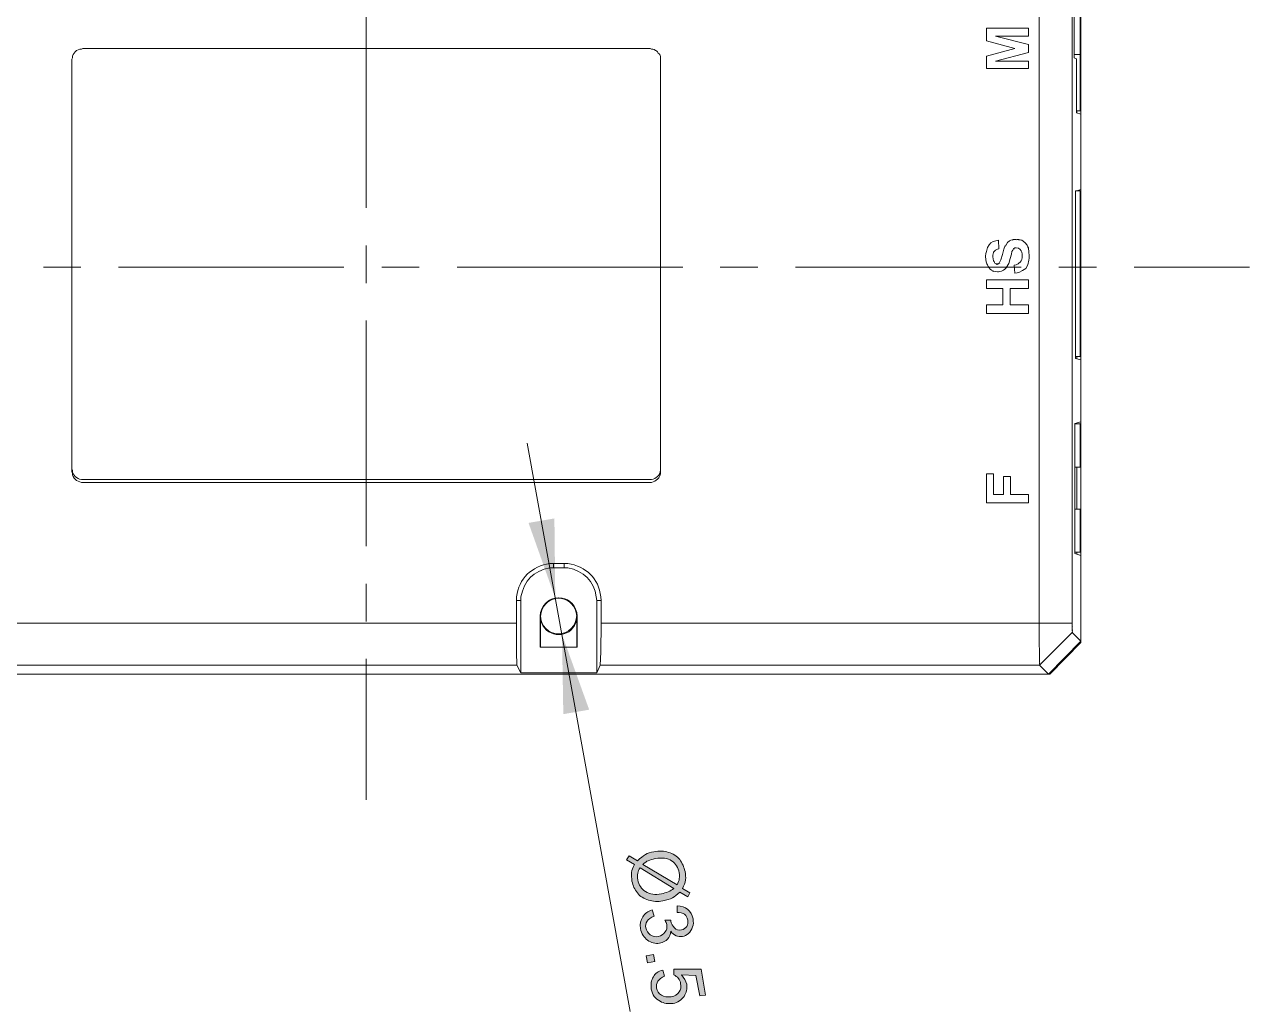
# Model space of a CAD drawing. Header units: millimetres. Extents: x 0 to 297, y 0 to 210.
# Drawn here: x 63.7 to 121.9, y 96.3 to 143.2 of the extents above; entities that cross this region are included whole.
import ezdxf

# ---------------------------------------------------------------- set-up
doc = ezdxf.new("R2010")
doc.units = ezdxf.units.MM

msp = doc.modelspace()

# ---------------------------------------------------------------- hatches: boundary and pattern name
h = msp.add_hatch(color=7)
h.dxf.hatch_style = 2
h.paths.add_polyline_path([(88.917886, 115.961053), (87.647886, 119.538149), (88.875588, 119.749851)])
h = msp.add_hatch(color=7)
h.dxf.hatch_style = 2
h.paths.add_polyline_path([(89.235386, 114.246553), (89.298886, 110.457649), (90.526588, 110.669351)])
h = msp.add_hatch(color=7)
edge = h.paths.add_edge_path(flags=0)
edge.add_spline(control_points=[(94.950386, 102.181553), (94.950386, 102.181553), (95.31029, 101.969851), (95.31029, 101.969851), (95.31029, 101.969851), (95.204386, 101.779351), (95.204386, 101.779351), (95.204386, 101.779351), (94.823386, 102.012149), (94.823386, 102.012149), (94.696386, 101.885149), (94.590588, 101.800553), (94.48479, 101.737053), (94.35779, 101.673553), (94.209588, 101.631149), (94.019088, 101.588851), (93.78629, 101.546553), (93.553386, 101.567649), (93.34179, 101.631149), (93.130088, 101.694649), (92.939588, 101.800553), (92.812588, 101.969851), (92.685588, 102.139149), (92.600886, 102.308553), (92.558588, 102.520149), (92.537386, 102.668351), (92.537386, 102.816553), (92.537386, 102.943553), (92.558588, 103.049351), (92.600886, 103.176351), (92.685588, 103.324553), (92.685588, 103.324553), (92.304588, 103.536149), (92.304588, 103.536149), (92.304588, 103.536149), (92.431588, 103.726649), (92.431588, 103.726649), (92.431588, 103.726649), (92.812588, 103.493851), (92.812588, 103.493851), (92.96079, 103.642053), (93.08779, 103.726649), (93.193588, 103.790149), (93.299386, 103.853649), (93.447588, 103.896053), (93.59579, 103.917149), (93.84979, 103.980649), (94.082588, 103.959553), (94.29429, 103.896053), (94.505886, 103.832553), (94.696386, 103.726649), (94.823386, 103.557351), (94.950386, 103.388053), (95.035088, 103.197553), (95.077386, 102.985851), (95.098588, 102.837649), (95.11979, 102.710649), (95.098588, 102.583649), (95.077386, 102.456649), (95.035088, 102.329649), (94.950386, 102.181553), (94.950386, 102.181553), (94.950386, 102.181553), (94.950386, 102.181553)], knot_values=[0, 0, 0, 0, 1, 1, 1, 2, 2, 2, 3, 3, 3, 4, 4, 4, 5, 5, 5, 6, 6, 6, 7, 7, 7, 8, 8, 8, 9, 9, 9, 10, 10, 10, 11, 11, 11, 12, 12, 12, 13, 13, 13, 14, 14, 14, 15, 15, 15, 16, 16, 16, 17, 17, 17, 18, 18, 18, 19, 19, 19, 20, 20, 20, 21, 21, 21, 21], degree=3, periodic=1)
edge = h.paths.add_edge_path(flags=0)
edge.add_spline(control_points=[(94.696386, 102.350851), (94.759886, 102.456649), (94.80229, 102.562553), (94.80229, 102.647149), (94.823386, 102.731851), (94.823386, 102.816553), (94.80229, 102.922351), (94.759886, 103.176351), (94.632886, 103.366851), (94.442386, 103.493851), (94.251886, 103.620851), (93.997886, 103.663149), (93.65929, 103.599649), (93.53229, 103.578553), (93.426386, 103.536149), (93.320588, 103.493851), (93.257088, 103.472649), (93.172386, 103.409149), (93.066588, 103.324553), (93.066588, 103.324553), (94.696386, 102.350851), (94.696386, 102.350851)], knot_values=[0, 0, 0, 0, 1, 1, 1, 2, 2, 2, 3, 3, 3, 4, 4, 4, 5, 5, 5, 6, 6, 6, 7, 7, 7, 7], degree=3, periodic=1)
edge = h.paths.add_edge_path(flags=0)
edge.add_spline(control_points=[(94.54829, 102.181553), (94.54829, 102.181553), (92.939588, 103.155149), (92.939588, 103.155149), (92.876088, 103.070553), (92.854886, 102.985851), (92.83379, 102.901149), (92.812588, 102.795351), (92.812588, 102.689553), (92.83379, 102.583649), (92.876088, 102.350851), (93.003088, 102.160351), (93.193588, 102.033351), (93.40529, 101.906351), (93.65929, 101.864053), (93.955588, 101.927553), (94.188386, 101.969851), (94.378886, 102.054553), (94.54829, 102.181553), (94.54829, 102.181553), (94.54829, 102.181553), (94.54829, 102.181553)], knot_values=[0, 0, 0, 0, 1, 1, 1, 2, 2, 2, 3, 3, 3, 4, 4, 4, 5, 5, 5, 6, 6, 6, 7, 7, 7, 7], degree=3, periodic=1)
edge = h.paths.add_edge_path(flags=0)
edge.add_spline(control_points=[(93.511088, 101.165553), (93.511088, 101.165553), (93.616886, 100.869149), (93.616886, 100.869149), (93.447588, 100.805649), (93.34179, 100.721053), (93.27829, 100.636351), (93.21479, 100.530553), (93.193588, 100.424649), (93.21479, 100.318851), (93.235886, 100.170649), (93.320588, 100.064851), (93.426386, 99.980149), (93.553386, 99.895553), (93.680386, 99.874351), (93.807386, 99.895553), (93.955588, 99.937851), (94.061386, 100.001351), (94.124886, 100.107149), (94.209588, 100.213053), (94.23079, 100.318851), (94.209588, 100.467053), (94.188386, 100.530553), (94.16729, 100.594053), (94.124886, 100.678649), (94.124886, 100.678649), (94.400088, 100.678649), (94.400088, 100.678649), (94.400088, 100.657553), (94.400088, 100.657553), (94.400088, 100.636351), (94.42129, 100.509351), (94.48479, 100.403553), (94.569386, 100.318851), (94.654088, 100.213053), (94.759886, 100.191851), (94.908088, 100.213053), (95.013886, 100.234149), (95.098588, 100.297649), (95.162088, 100.382351), (95.225588, 100.467053), (95.225588, 100.572851), (95.204386, 100.678649), (95.18329, 100.805649), (95.140886, 100.890351), (95.05629, 100.953851), (94.971588, 101.017351), (94.844588, 101.038553), (94.696386, 101.038553), (94.696386, 101.038553), (94.696386, 101.356053), (94.696386, 101.356053), (94.908088, 101.356053), (95.077386, 101.292553), (95.204386, 101.186649), (95.331386, 101.080851), (95.416088, 100.932649), (95.458386, 100.742149), (95.479588, 100.594053), (95.479588, 100.467053), (95.43729, 100.361149), (95.394886, 100.234149), (95.331386, 100.128351), (95.24679, 100.043649), (95.162088, 99.980149), (95.05629, 99.916649), (94.950386, 99.895553), (94.844588, 99.895553), (94.73879, 99.895553), (94.654088, 99.937851), (94.54829, 99.980149), (94.463588, 100.043649), (94.400088, 100.149553), (94.400088, 100.001351), (94.336588, 99.874351), (94.251886, 99.768553), (94.16729, 99.683851), (94.04029, 99.620351), (93.870886, 99.578053), (93.65929, 99.556851), (93.46879, 99.599149), (93.299386, 99.726149), (93.130088, 99.853149), (93.003088, 100.022553), (92.96079, 100.276553), (92.939588, 100.488149), (92.96079, 100.678649), (93.066588, 100.826851), (93.172386, 100.996149), (93.320588, 101.102053), (93.511088, 101.165553), (93.511088, 101.165553), (93.511088, 101.165553), (93.511088, 101.165553)], knot_values=[0, 0, 0, 0, 1, 1, 1, 2, 2, 2, 3, 3, 3, 4, 4, 4, 5, 5, 5, 6, 6, 6, 7, 7, 7, 8, 8, 8, 9, 9, 9, 10, 10, 10, 11, 11, 11, 12, 12, 12, 13, 13, 13, 14, 14, 14, 15, 15, 15, 16, 16, 16, 17, 17, 17, 18, 18, 18, 19, 19, 19, 20, 20, 20, 21, 21, 21, 22, 22, 22, 23, 23, 23, 24, 24, 24, 25, 25, 25, 26, 26, 26, 27, 27, 27, 28, 28, 28, 29, 29, 29, 30, 30, 30, 31, 31, 31, 31], degree=3, periodic=1)
edge = h.paths.add_edge_path(flags=0)
edge.add_spline(control_points=[(93.235886, 98.985351), (93.235886, 98.985351), (93.574588, 99.048851), (93.574588, 99.048851), (93.574588, 99.048851), (93.638088, 98.710149), (93.638088, 98.710149), (93.638088, 98.710149), (93.299386, 98.646649), (93.299386, 98.646649), (93.299386, 98.646649), (93.235886, 98.985351), (93.235886, 98.985351)], knot_values=[0, 0, 0, 0, 1, 1, 1, 2, 2, 2, 3, 3, 3, 4, 4, 4, 4], degree=3, periodic=1)
edge = h.paths.add_edge_path(flags=0)
edge.add_spline(control_points=[(94.019088, 98.308053), (94.019088, 98.308053), (94.10379, 98.011649), (94.10379, 98.011649), (93.955588, 97.948149), (93.84979, 97.884649), (93.78629, 97.778851), (93.72279, 97.673053), (93.701588, 97.567149), (93.72279, 97.440149), (93.743886, 97.313149), (93.828588, 97.186149), (93.955588, 97.122649), (94.082588, 97.038053), (94.23079, 97.016851), (94.42129, 97.038053), (94.590588, 97.080351), (94.717588, 97.143851), (94.80229, 97.270851), (94.86579, 97.376649), (94.908088, 97.503649), (94.86579, 97.673053), (94.86579, 97.757649), (94.823386, 97.842351), (94.759886, 97.905851), (94.696386, 97.990553), (94.632886, 98.032851), (94.54829, 98.075149), (94.54829, 98.075149), (94.54829, 98.350351), (94.54829, 98.350351), (94.54829, 98.350351), (95.839386, 98.350351), (95.839386, 98.350351), (95.839386, 98.350351), (96.051088, 97.122649), (96.051088, 97.122649), (96.051088, 97.122649), (95.775886, 97.080351), (95.775886, 97.080351), (95.775886, 97.080351), (95.585386, 98.054053), (95.585386, 98.054053), (95.585386, 98.054053), (94.908088, 98.075149), (94.908088, 98.075149), (95.035088, 97.927053), (95.11979, 97.800053), (95.162088, 97.630649), (95.18329, 97.419053), (95.140886, 97.228553), (95.035088, 97.059149), (94.908088, 96.889851), (94.73879, 96.762851), (94.505886, 96.720553), (94.273088, 96.699351), (94.082588, 96.720553), (93.892088, 96.826351), (93.65929, 96.932149), (93.53229, 97.143851), (93.46879, 97.397851), (93.447588, 97.630649), (93.46879, 97.821149), (93.574588, 97.990553), (93.65929, 98.138649), (93.807386, 98.265649), (94.019088, 98.308053)], knot_values=[0, 0, 0, 0, 1, 1, 1, 2, 2, 2, 3, 3, 3, 4, 4, 4, 5, 5, 5, 6, 6, 6, 7, 7, 7, 8, 8, 8, 9, 9, 9, 10, 10, 10, 11, 11, 11, 12, 12, 12, 13, 13, 13, 14, 14, 14, 15, 15, 15, 16, 16, 16, 17, 17, 17, 18, 18, 18, 19, 19, 19, 20, 20, 20, 21, 21, 21, 22, 22, 22, 22], degree=3, periodic=1)

# ---------------------------------------------------------------- linework, layer by layer
at = {"color": 7, "lineweight": 13}
for points in [[(113.873386, 149.785351), (113.873386, 113.865553)], [(111.88379, 148.854053), (111.88379, 114.775649)], [(113.450088, 148.854053), (113.450088, 114.775649)], [(113.831088, 146.187053), (113.831088, 139.096149)], [(113.555886, 143.625851), (113.555886, 141.615053)], [(109.386088, 143.033149), (111.37579, 143.033149)], [(109.386088, 143.033149), (109.386088, 142.419351)], [(111.37579, 142.652149), (109.809386, 142.652149)], [(109.809386, 142.652149), (111.37579, 142.250053)], [(111.37579, 143.033149), (111.37579, 142.652149)], [(66.48129, 142.059553), (93.426386, 142.059553)], [(93.91329, 141.551553), (93.91329, 141.678553), (93.892088, 141.742053), (93.84979, 141.805553), (93.807386, 141.847851), (93.765088, 141.911351), (93.72279, 141.953649), (93.680386, 141.974851), (93.616886, 142.017149), (93.553386, 142.038351), (93.489886, 142.038351), (93.426386, 142.059553)], [(109.386088, 142.419351), (110.74079, 142.059553)], [(110.74079, 142.059553), (109.386088, 141.699649)], [(111.37579, 142.250053), (111.37579, 141.869053)], [(65.97329, 141.551553), (65.97329, 122.099351)], [(65.97329, 141.424553), (65.97329, 121.972351)], [(93.91329, 141.551553), (93.91329, 122.099351)], [(93.91329, 141.424553), (93.91329, 121.972351)], [(109.386088, 141.699649), (109.386088, 141.107053)], [(111.37579, 141.869053), (109.809386, 141.466851)], [(109.809386, 141.466851), (111.37579, 141.466851)], [(111.37579, 141.466851), (111.37579, 141.107053)], [(113.831088, 141.784351), (113.555886, 141.784351)], [(113.555886, 141.615053), (113.66179, 141.572649)], [(113.66179, 141.572649), (113.66179, 139.011553)], [(111.37579, 141.107053), (109.386088, 141.107053)], [(113.66179, 139.096149), (113.831088, 139.096149)], [(113.66179, 139.011553), (113.873386, 138.948053)], [(113.682886, 139.096149), (113.682886, 139.011553)], [(113.873386, 138.948053), (113.873386, 135.370851)], [(113.831088, 135.307351), (113.619386, 135.307351)], [(113.619386, 135.307351), (113.619386, 127.348649)], [(113.873386, 135.370851), (113.682886, 135.307351)], [(113.831088, 135.307351), (113.831088, 127.433351)], [(109.428386, 132.619149), (109.386088, 132.428649)], [(109.513088, 132.746149), (109.428386, 132.619149)], [(109.59779, 132.830851), (109.513088, 132.746149)], [(109.703588, 132.894351), (109.59779, 132.830851)], [(109.830588, 132.936649), (109.703588, 132.894351)], [(109.957588, 132.957851), (109.830588, 132.936649)], [(109.957588, 132.957851), (109.97879, 132.555649)], [(110.275088, 132.703851), (110.211588, 132.534553)], [(110.275088, 132.703851), (110.29629, 132.682649)], [(110.29629, 132.725053), (110.317386, 132.703851)], [(110.380886, 132.852053), (110.317386, 132.746149)], [(110.48679, 132.936649), (110.380886, 132.852053)], [(110.55029, 132.957851), (110.48679, 132.936649)], [(110.61379, 132.979053), (110.55029, 132.957851)], [(110.61379, 132.979053), (110.634886, 132.957851)], [(110.634886, 133.000149), (110.719588, 133.000149), (110.80429, 133.000149), (110.825386, 132.979053)], [(110.634886, 132.979053), (110.656088, 132.957851)], [(110.80429, 132.598053), (110.74079, 132.598053), (110.67729, 132.555649), (110.698386, 132.534553)], [(111.354588, 132.619149), (111.37579, 132.576851), (111.396886, 132.407553), (111.418088, 132.217053), (111.418088, 132.111149), (111.396886, 132.005351), (111.354588, 131.793649), (111.24879, 131.624351), (111.100588, 131.518553), (110.93129, 131.433851), (110.846588, 131.412649), (110.74079, 131.391553)], [(110.80429, 133.000149), (110.825386, 132.979053)], [(110.80429, 132.598053), (110.910088, 132.576851)], [(110.825386, 133.000149), (110.846588, 132.979053)], [(110.825386, 133.000149), (110.846588, 132.979053)], [(110.825386, 133.000149), (110.846588, 132.979053)], [(110.846588, 133.000149), (110.888886, 133.000149), (110.910088, 132.979053)], [(110.888886, 133.000149), (110.910088, 132.979053)], [(110.888886, 133.000149), (110.910088, 132.979053)], [(110.910088, 133.000149), (110.93129, 132.979053)], [(110.93129, 133.000149), (110.973588, 132.979053), (110.99479, 132.957851)], [(110.99479, 132.979053), (111.05829, 132.957851), (111.12179, 132.915553), (111.227588, 132.830851), (111.31229, 132.725053), (111.333386, 132.682649), (111.354588, 132.640351), (111.37579, 132.619149)], [(109.364886, 132.322851), (109.34379, 132.195851)], [(109.34379, 132.195851), (109.364886, 132.026553)], [(109.386088, 132.428649), (109.364886, 132.322851)], [(109.364886, 132.026553), (109.386088, 131.878351)], [(109.97879, 132.555649), (109.91529, 132.534553), (109.872886, 132.513351), (109.809386, 132.492149), (109.745886, 132.428649), (109.72479, 132.386351), (109.703588, 132.301649), (109.682386, 132.259351), (109.682386, 132.174649), (109.703588, 132.068851), (109.72479, 131.984149), (109.745886, 131.941851), (109.767088, 131.899553), (109.78829, 131.878351)], [(110.063386, 132.026553), (109.999886, 131.899553)], [(110.148088, 132.280553), (110.063386, 132.026553)], [(110.211588, 132.534553), (110.148088, 132.280553)], [(110.67729, 132.555649), (110.634886, 132.492149), (110.592588, 132.428649), (110.571386, 132.301649), (110.507886, 132.090053), (110.444386, 131.857149), (110.338588, 131.687851), (110.35979, 131.666649)], [(110.67729, 132.555649), (110.698386, 132.534553)], [(110.910088, 132.576851), (110.99479, 132.513351)], [(110.99479, 132.513351), (111.037088, 132.449851)], [(111.037088, 132.449851), (111.05829, 132.386351)], [(111.05829, 132.047649), (111.037088, 131.984149)], [(111.05829, 132.386351), (111.079386, 132.301649)], [(111.079386, 132.132351), (111.05829, 132.047649)], [(111.079386, 132.301649), (111.079386, 132.217053)], [(111.079386, 132.217053), (111.079386, 132.132351)], [(109.386088, 131.878351), (109.40729, 131.836053)], [(109.40729, 131.836053), (109.428386, 131.793649)], [(109.428386, 131.793649), (109.47079, 131.709053)], [(109.47079, 131.709053), (109.513088, 131.645553)], [(109.513088, 131.645553), (109.555386, 131.582053)], [(109.555386, 131.582053), (109.618886, 131.539649)], [(109.618886, 131.539649), (109.66129, 131.518553)], [(109.682386, 131.518553), (109.703588, 131.497351)], [(109.682386, 131.497351), (109.703588, 131.476149)], [(109.703588, 131.497351), (109.809386, 131.476149)], [(109.703588, 131.497351), (109.72479, 131.476149)], [(109.767088, 131.899553), (109.78829, 131.878351), (109.809386, 131.857149), (109.85179, 131.836053), (109.872886, 131.814851)], [(109.809386, 131.476149), (109.91529, 131.455053)], [(109.872886, 131.836053), (109.894088, 131.814851)], [(109.872886, 131.836053), (109.91529, 131.836053), (109.936386, 131.814851)], [(110.317386, 131.645553), (110.253886, 131.582053), (110.190386, 131.539649), (110.10579, 131.497351), (110.021088, 131.476149), (109.957588, 131.455053), (109.91529, 131.455053)], [(109.936386, 131.857149), (109.957588, 131.836053)], [(109.936386, 131.857149), (109.957588, 131.836053)], [(109.936386, 131.857149), (109.957588, 131.836053)], [(109.936386, 131.857149), (109.957588, 131.836053)], [(109.957588, 131.857149), (109.97879, 131.836053)], [(109.97879, 131.878351), (109.999886, 131.857149)], [(109.999886, 131.899553), (110.021088, 131.878351)], [(109.999886, 131.899553), (110.021088, 131.878351)], [(110.338588, 131.666649), (110.35979, 131.645553)], [(110.80429, 131.793649), (110.698386, 131.772553)], [(110.698386, 131.772553), (110.74079, 131.391553)], [(110.888886, 131.836053), (110.80429, 131.793649)], [(110.93129, 131.878351), (110.888886, 131.836053)], [(110.99479, 131.920649), (110.93129, 131.878351)], [(111.037088, 131.984149), (110.99479, 131.920649)], [(109.386088, 131.074053), (111.37579, 131.074053)], [(109.386088, 131.074053), (109.386088, 130.671851)], [(111.37579, 131.074053), (111.37579, 130.671851)], [(110.16929, 130.671851), (109.386088, 130.671851)], [(110.16929, 130.671851), (110.16929, 129.888649)], [(111.37579, 130.671851), (110.507886, 130.671851)], [(110.507886, 130.671851), (110.507886, 129.888649)], [(109.386088, 129.888649), (110.16929, 129.888649)], [(109.386088, 129.888649), (109.386088, 129.486553)], [(110.507886, 129.888649), (111.37579, 129.888649)], [(111.37579, 129.888649), (111.37579, 129.486553)], [(111.37579, 129.486553), (109.386088, 129.486553)], [(113.619386, 127.433351), (113.831088, 127.433351)], [(113.682886, 127.433351), (113.682886, 127.327553)], [(113.619386, 127.348649), (113.873386, 127.285149)], [(113.873386, 127.285149), (113.873386, 124.343053)], [(113.873386, 124.343053), (113.577088, 124.258351)], [(113.577088, 124.258351), (113.682886, 124.258351)], [(113.577088, 124.258351), (113.577088, 118.077649)], [(113.831088, 124.237149), (113.577088, 124.237149)], [(113.682886, 124.258351), (113.704088, 124.237149)], [(113.831088, 124.237149), (113.831088, 122.184053)], [(113.577088, 122.184053), (113.831088, 122.184053)], [(113.682886, 122.184053), (113.682886, 120.194351)], [(93.426386, 121.591351), (66.48129, 121.591351)], [(109.386088, 121.866553), (109.72479, 121.866553)], [(109.386088, 121.866553), (109.386088, 120.490649)], [(109.72479, 121.866553), (109.72479, 120.892851)], [(110.190386, 121.739553), (110.529088, 121.739553)], [(110.190386, 121.739553), (110.190386, 120.892851)], [(110.529088, 121.739553), (110.529088, 120.892851)], [(66.48129, 121.464351), (93.426386, 121.464351)], [(111.37579, 120.490649), (109.386088, 120.490649)], [(109.72479, 120.892851), (110.190386, 120.892851)], [(110.529088, 120.892851), (111.37579, 120.892851)], [(111.37579, 120.892851), (111.37579, 120.490649)], [(113.831088, 120.194351), (113.577088, 120.194351)], [(113.831088, 120.194351), (113.831088, 118.141149)], [(113.577088, 118.141149), (113.831088, 118.141149)], [(113.577088, 118.077649), (113.873386, 117.993053)], [(113.682886, 118.141149), (113.682886, 118.056553)], [(88.83329, 117.612053), (89.34129, 117.612053)], [(88.83329, 117.612053), (88.83329, 117.400351)], [(89.34129, 117.612053), (89.34129, 117.400351)], [(113.873386, 117.993053), (113.873386, 113.929053)], [(88.83329, 117.400351), (89.34129, 117.400351)], [(87.076386, 115.855149), (87.288088, 115.855149)], [(87.076386, 115.855149), (87.076386, 114.775649)], [(87.288088, 115.855149), (87.288088, 112.426149)], [(90.886386, 115.855149), (91.098088, 115.855149)], [(90.886386, 115.855149), (90.886386, 112.426149)], [(91.098088, 115.855149), (91.098088, 114.775649)], [(87.076386, 114.775649), (46.457588, 114.775649)], [(87.076386, 114.775649), (87.076386, 113.399851), (87.097588, 112.786053)], [(88.19829, 115.114351), (88.19829, 113.632649)], [(88.219386, 115.114351), (88.219386, 113.632649)], [(89.933886, 115.114351), (89.933886, 113.632649)], [(89.955088, 115.114351), (89.955088, 113.632649)], [(91.098088, 114.775649), (91.076886, 113.399851)], [(113.450088, 114.775649), (91.098088, 114.775649)], [(111.88379, 114.775649), (111.88379, 114.585149)], [(111.88379, 114.585149), (111.88379, 114.394649)], [(113.450088, 114.775649), (113.450088, 114.733351), (113.450088, 114.691053), (113.450088, 114.648649), (113.450088, 114.606351), (113.47129, 114.585149)], [(113.450088, 114.585149), (113.450088, 114.542851), (113.450088, 114.500553), (113.47129, 114.479351)], [(111.88379, 114.394649), (111.88379, 114.225351)], [(111.88379, 114.225351), (111.88379, 114.034851)], [(111.88379, 114.034851), (111.88379, 113.865553)], [(113.450088, 114.331149), (111.904886, 112.786053)], [(113.450088, 114.479351), (113.450088, 114.437053), (113.47129, 114.415851)], [(113.450088, 114.415851), (113.47129, 114.394649)], [(113.450088, 114.394649), (113.47129, 114.373553)], [(113.450088, 114.394649), (113.47129, 114.373553)], [(113.450088, 114.373553), (113.47129, 114.352351)], [(113.450088, 114.373553), (113.47129, 114.352351)], [(113.450088, 114.373553), (113.47129, 114.352351)], [(113.450088, 114.352351), (113.47129, 114.331149)], [(113.450088, 114.352351), (113.47129, 114.331149)], [(113.450088, 114.352351), (113.47129, 114.331149)], [(113.450088, 114.331149), (113.873386, 113.929053)], [(113.450088, 114.331149), (113.47129, 114.310053)], [(113.450088, 114.331149), (113.47129, 114.310053)], [(113.450088, 114.331149), (113.47129, 114.310053)], [(89.955088, 113.632649), (88.19829, 113.632649)], [(111.88379, 113.865553), (111.88379, 113.696149)], [(111.88379, 113.696149), (111.904886, 113.548053)], [(111.904886, 113.548053), (111.904886, 113.399851)], [(113.873386, 113.929053), (112.32829, 112.362649)], [(113.873386, 113.865553), (112.39179, 112.362649)], [(91.076886, 113.399851), (91.05579, 112.786053)], [(111.904886, 113.399851), (111.904886, 113.272851)], [(111.904886, 113.272851), (111.904886, 113.145851)], [(111.904886, 113.145851), (111.904886, 113.061149)], [(111.904886, 113.061149), (111.904886, 112.955351)], [(111.904886, 112.955351), (111.904886, 112.913053)], [(111.904886, 112.891851), (111.926088, 112.870649)], [(111.904886, 112.870649), (111.904886, 112.828351)], [(111.904886, 112.870649), (111.926088, 112.849553)], [(111.904886, 112.828351), (111.926088, 112.807149)], [(112.39179, 112.362649), (47.515886, 112.362649)], [(47.537088, 112.362649), (112.32829, 112.362649)], [(47.93929, 112.786053), (87.097588, 112.786053)], [(87.097588, 112.786053), (87.288088, 112.426149)], [(87.288088, 112.426149), (90.886386, 112.426149)], [(91.05579, 112.786053), (90.886386, 112.426149)], [(91.05579, 112.786053), (111.904886, 112.786053)], [(111.904886, 112.807149), (111.926088, 112.786053)], [(111.904886, 112.786053), (112.32829, 112.362649)], [(111.904886, 112.786053), (111.926088, 112.764851)], [(111.904886, 112.786053), (111.926088, 112.764851)]]:
    msp.add_lwpolyline(points, dxfattribs=at)
at = {"color": 7, "lineweight": 18}
for points in [[(79.94329, 145.213351), (79.94329, 134.503053)], [(79.94329, 132.703851), (79.94329, 130.925851)], [(64.618588, 131.687851), (66.396588, 131.687851)], [(68.174588, 131.687851), (78.884886, 131.687851)], [(80.684088, 131.687851), (82.462088, 131.687851)], [(84.26129, 131.687851), (94.971588, 131.687851)], [(96.749588, 131.687851), (98.527588, 131.687851)], [(100.32679, 131.687851), (111.037088, 131.687851)], [(112.815088, 131.687851), (114.61429, 131.687851)], [(116.39229, 131.687851), (121.874386, 131.687851)], [(79.94329, 129.147851), (79.94329, 118.437553)], [(87.584386, 123.327053), (92.473886, 96.339553)], [(79.94329, 116.638351), (79.94329, 114.860351)], [(79.94329, 113.082351), (79.94329, 106.393649)]]:
    msp.add_lwpolyline(points, dxfattribs=at)
at = {"color": 7, "lineweight": 5}
msp.add_lwpolyline([(93.235886, 98.985351), (93.574588, 99.048851), (93.638088, 98.710149), (93.299386, 98.646649)], close=True, dxfattribs=at)
at = {"color": 7, "lineweight": 13}
for points in [[(66.48129, 142.059553), (66.48129, 142.059553), (66.41779, 142.038351), (66.41779, 142.038351), (66.206511, 142.038351), (65.994386, 141.826332), (65.994386, 141.615053), (65.994386, 141.615053), (65.97329, 141.551553), (65.97329, 141.551553)], [(65.97329, 122.099351), (65.97329, 122.099351), (65.994386, 122.035851), (65.994386, 122.035851), (65.995515, 121.802347), (66.199385, 121.632626), (66.41779, 121.591351), (66.41779, 121.591351), (66.48129, 121.591351), (66.48129, 121.591351)], [(65.97329, 121.972351), (65.97329, 121.972351), (65.994386, 121.887649), (65.994386, 121.887649), (65.999007, 121.665434), (66.209616, 121.506332), (66.41779, 121.464351), (66.41779, 121.464351), (66.48129, 121.464351), (66.48129, 121.464351)], [(93.426386, 121.591351), (93.426386, 121.591351), (93.489886, 121.591351), (93.489886, 121.591351), (93.698413, 121.62804), (93.90761, 121.816741), (93.91329, 122.035851), (93.91329, 122.035851), (93.91329, 122.099351), (93.91329, 122.099351)], [(93.426386, 121.464351), (93.426386, 121.464351), (93.489886, 121.464351), (93.489886, 121.464351), (93.688606, 121.501322), (93.904117, 121.679545), (93.91329, 121.887649), (93.91329, 121.887649), (93.91329, 121.972351), (93.91329, 121.972351)], [(88.83329, 117.612053), (88.83329, 117.612053), (88.663886, 117.612053), (88.663886, 117.612053), (87.809917, 117.490345), (87.175587, 116.88773), (87.076386, 116.024553), (87.076386, 116.024553), (87.076386, 115.855149), (87.076386, 115.855149)], [(91.098088, 115.855149), (91.098088, 115.855149), (91.076886, 116.024553), (91.076886, 116.024553), (90.986292, 116.902934), (90.367908, 117.474434), (89.510588, 117.612053), (89.510588, 117.612053), (89.34129, 117.612053), (89.34129, 117.612053)], [(88.83329, 117.400351), (88.83329, 117.400351), (88.663886, 117.400351), (88.663886, 117.400351), (87.882483, 117.264849), (87.42359, 116.80592), (87.288088, 116.024553), (87.288088, 116.024553), (87.288088, 115.855149), (87.288088, 115.855149)], [(90.886386, 115.855149), (90.886386, 115.855149), (90.86529, 116.024553), (90.86529, 116.024553), (90.761608, 116.780132), (90.258512, 117.270846), (89.510588, 117.400351), (89.510588, 117.400351), (89.34129, 117.400351), (89.34129, 117.400351)], [(89.955088, 115.114351), (89.955088, 115.114351), (89.933886, 115.283649), (89.933886, 115.283649), (89.736013, 116.211455), (88.453313, 116.213642), (88.219386, 115.283649), (88.219386, 115.283649), (88.19829, 115.114351), (88.19829, 115.114351)], [(89.933886, 115.114351), (89.933886, 115.114351), (89.91279, 115.283649), (89.91279, 115.283649), (89.687012, 116.201224), (88.476596, 116.181151), (88.240588, 115.283649), (88.240588, 115.283649), (88.219386, 115.114351), (88.219386, 115.114351)], [(88.219386, 114.966149), (88.219386, 114.966149), (88.26179, 114.796851), (88.26179, 114.796851), (88.571493, 114.044023), (89.60231, 114.042647), (89.891588, 114.796851), (89.891588, 114.796851), (89.933886, 114.966149), (89.933886, 114.966149)]]:
    msp.add_open_spline(points, degree=3, knots=[0, 0, 0, 0, 1, 1, 1, 2, 2, 2, 3, 3, 3, 3], dxfattribs=at)
at = {"color": 7, "lineweight": 18}
msp.add_open_spline([(88.219386, 115.135553), (88.219386, 114.669851), (88.600386, 114.267649), (89.066088, 114.267649), (89.53179, 114.267649), (89.933886, 114.669851), (89.933886, 115.135553), (89.933886, 115.601149), (89.53179, 115.982149), (89.066088, 115.982149), (88.600386, 115.982149), (88.219386, 115.601149), (88.219386, 115.135553), (88.219386, 115.135553), (88.219386, 115.135553), (88.219386, 115.135553)], degree=3, knots=[0, 0, 0, 0, 1, 1, 1, 2, 2, 2, 3, 3, 3, 4, 4, 4, 5, 5, 5, 5], dxfattribs=at)
at = {"color": 7, "lineweight": 5}
for points, knots in [([(94.950386, 102.181553), (94.950386, 102.181553), (95.31029, 101.969851), (95.31029, 101.969851), (95.31029, 101.969851), (95.204386, 101.779351), (95.204386, 101.779351), (95.204386, 101.779351), (94.823386, 102.012149), (94.823386, 102.012149), (94.696386, 101.885149), (94.590588, 101.800553), (94.48479, 101.737053), (94.35779, 101.673553), (94.209588, 101.631149), (94.019088, 101.588851), (93.78629, 101.546553), (93.553386, 101.567649), (93.34179, 101.631149), (93.130088, 101.694649), (92.939588, 101.800553), (92.812588, 101.969851), (92.685588, 102.139149), (92.600886, 102.308553), (92.558588, 102.520149), (92.537386, 102.668351), (92.537386, 102.816553), (92.537386, 102.943553), (92.558588, 103.049351), (92.600886, 103.176351), (92.685588, 103.324553), (92.685588, 103.324553), (92.304588, 103.536149), (92.304588, 103.536149), (92.304588, 103.536149), (92.431588, 103.726649), (92.431588, 103.726649), (92.431588, 103.726649), (92.812588, 103.493851), (92.812588, 103.493851), (92.96079, 103.642053), (93.08779, 103.726649), (93.193588, 103.790149), (93.299386, 103.853649), (93.447588, 103.896053), (93.59579, 103.917149), (93.84979, 103.980649), (94.082588, 103.959553), (94.29429, 103.896053), (94.505886, 103.832553), (94.696386, 103.726649), (94.823386, 103.557351), (94.950386, 103.388053), (95.035088, 103.197553), (95.077386, 102.985851), (95.098588, 102.837649), (95.11979, 102.710649), (95.098588, 102.583649), (95.077386, 102.456649), (95.035088, 102.329649), (94.950386, 102.181553), (94.950386, 102.181553), (94.950386, 102.181553), (94.950386, 102.181553)], [0, 0, 0, 0, 1, 1, 1, 2, 2, 2, 3, 3, 3, 4, 4, 4, 5, 5, 5, 6, 6, 6, 7, 7, 7, 8, 8, 8, 9, 9, 9, 10, 10, 10, 11, 11, 11, 12, 12, 12, 13, 13, 13, 14, 14, 14, 15, 15, 15, 16, 16, 16, 17, 17, 17, 18, 18, 18, 19, 19, 19, 20, 20, 20, 21, 21, 21, 21]), ([(94.696386, 102.350851), (94.759886, 102.456649), (94.80229, 102.562553), (94.80229, 102.647149), (94.823386, 102.731851), (94.823386, 102.816553), (94.80229, 102.922351), (94.759886, 103.176351), (94.632886, 103.366851), (94.442386, 103.493851), (94.251886, 103.620851), (93.997886, 103.663149), (93.65929, 103.599649), (93.53229, 103.578553), (93.426386, 103.536149), (93.320588, 103.493851), (93.257088, 103.472649), (93.172386, 103.409149), (93.066588, 103.324553), (93.066588, 103.324553), (94.696386, 102.350851), (94.696386, 102.350851)], [0, 0, 0, 0, 1, 1, 1, 2, 2, 2, 3, 3, 3, 4, 4, 4, 5, 5, 5, 6, 6, 6, 7, 7, 7, 7]), ([(94.54829, 102.181553), (94.54829, 102.181553), (92.939588, 103.155149), (92.939588, 103.155149), (92.876088, 103.070553), (92.854886, 102.985851), (92.83379, 102.901149), (92.812588, 102.795351), (92.812588, 102.689553), (92.83379, 102.583649), (92.876088, 102.350851), (93.003088, 102.160351), (93.193588, 102.033351), (93.40529, 101.906351), (93.65929, 101.864053), (93.955588, 101.927553), (94.188386, 101.969851), (94.378886, 102.054553), (94.54829, 102.181553), (94.54829, 102.181553), (94.54829, 102.181553), (94.54829, 102.181553)], [0, 0, 0, 0, 1, 1, 1, 2, 2, 2, 3, 3, 3, 4, 4, 4, 5, 5, 5, 6, 6, 6, 7, 7, 7, 7]), ([(93.511088, 101.165553), (93.511088, 101.165553), (93.616886, 100.869149), (93.616886, 100.869149), (93.447588, 100.805649), (93.34179, 100.721053), (93.27829, 100.636351), (93.21479, 100.530553), (93.193588, 100.424649), (93.21479, 100.318851), (93.235886, 100.170649), (93.320588, 100.064851), (93.426386, 99.980149), (93.553386, 99.895553), (93.680386, 99.874351), (93.807386, 99.895553), (93.955588, 99.937851), (94.061386, 100.001351), (94.124886, 100.107149), (94.209588, 100.213053), (94.23079, 100.318851), (94.209588, 100.467053), (94.188386, 100.530553), (94.16729, 100.594053), (94.124886, 100.678649), (94.124886, 100.678649), (94.400088, 100.678649), (94.400088, 100.678649), (94.400088, 100.657553), (94.400088, 100.657553), (94.400088, 100.636351), (94.42129, 100.509351), (94.48479, 100.403553), (94.569386, 100.318851), (94.654088, 100.213053), (94.759886, 100.191851), (94.908088, 100.213053), (95.013886, 100.234149), (95.098588, 100.297649), (95.162088, 100.382351), (95.225588, 100.467053), (95.225588, 100.572851), (95.204386, 100.678649), (95.18329, 100.805649), (95.140886, 100.890351), (95.05629, 100.953851), (94.971588, 101.017351), (94.844588, 101.038553), (94.696386, 101.038553), (94.696386, 101.038553), (94.696386, 101.356053), (94.696386, 101.356053), (94.908088, 101.356053), (95.077386, 101.292553), (95.204386, 101.186649), (95.331386, 101.080851), (95.416088, 100.932649), (95.458386, 100.742149), (95.479588, 100.594053), (95.479588, 100.467053), (95.43729, 100.361149), (95.394886, 100.234149), (95.331386, 100.128351), (95.24679, 100.043649), (95.162088, 99.980149), (95.05629, 99.916649), (94.950386, 99.895553), (94.844588, 99.895553), (94.73879, 99.895553), (94.654088, 99.937851), (94.54829, 99.980149), (94.463588, 100.043649), (94.400088, 100.149553), (94.400088, 100.001351), (94.336588, 99.874351), (94.251886, 99.768553), (94.16729, 99.683851), (94.04029, 99.620351), (93.870886, 99.578053), (93.65929, 99.556851), (93.46879, 99.599149), (93.299386, 99.726149), (93.130088, 99.853149), (93.003088, 100.022553), (92.96079, 100.276553), (92.939588, 100.488149), (92.96079, 100.678649), (93.066588, 100.826851), (93.172386, 100.996149), (93.320588, 101.102053), (93.511088, 101.165553), (93.511088, 101.165553), (93.511088, 101.165553), (93.511088, 101.165553)], [0, 0, 0, 0, 1, 1, 1, 2, 2, 2, 3, 3, 3, 4, 4, 4, 5, 5, 5, 6, 6, 6, 7, 7, 7, 8, 8, 8, 9, 9, 9, 10, 10, 10, 11, 11, 11, 12, 12, 12, 13, 13, 13, 14, 14, 14, 15, 15, 15, 16, 16, 16, 17, 17, 17, 18, 18, 18, 19, 19, 19, 20, 20, 20, 21, 21, 21, 22, 22, 22, 23, 23, 23, 24, 24, 24, 25, 25, 25, 26, 26, 26, 27, 27, 27, 28, 28, 28, 29, 29, 29, 30, 30, 30, 31, 31, 31, 31]), ([(94.019088, 98.308053), (94.019088, 98.308053), (94.10379, 98.011649), (94.10379, 98.011649), (93.955588, 97.948149), (93.84979, 97.884649), (93.78629, 97.778851), (93.72279, 97.673053), (93.701588, 97.567149), (93.72279, 97.440149), (93.743886, 97.313149), (93.828588, 97.186149), (93.955588, 97.122649), (94.082588, 97.038053), (94.23079, 97.016851), (94.42129, 97.038053), (94.590588, 97.080351), (94.717588, 97.143851), (94.80229, 97.270851), (94.86579, 97.376649), (94.908088, 97.503649), (94.86579, 97.673053), (94.86579, 97.757649), (94.823386, 97.842351), (94.759886, 97.905851), (94.696386, 97.990553), (94.632886, 98.032851), (94.54829, 98.075149), (94.54829, 98.075149), (94.54829, 98.350351), (94.54829, 98.350351), (94.54829, 98.350351), (95.839386, 98.350351), (95.839386, 98.350351), (95.839386, 98.350351), (96.051088, 97.122649), (96.051088, 97.122649), (96.051088, 97.122649), (95.775886, 97.080351), (95.775886, 97.080351), (95.775886, 97.080351), (95.585386, 98.054053), (95.585386, 98.054053), (95.585386, 98.054053), (94.908088, 98.075149), (94.908088, 98.075149), (95.035088, 97.927053), (95.11979, 97.800053), (95.162088, 97.630649), (95.18329, 97.419053), (95.140886, 97.228553), (95.035088, 97.059149), (94.908088, 96.889851), (94.73879, 96.762851), (94.505886, 96.720553), (94.273088, 96.699351), (94.082588, 96.720553), (93.892088, 96.826351), (93.65929, 96.932149), (93.53229, 97.143851), (93.46879, 97.397851), (93.447588, 97.630649), (93.46879, 97.821149), (93.574588, 97.990553), (93.65929, 98.138649), (93.807386, 98.265649), (94.019088, 98.308053), (94.019088, 98.308053), (94.019088, 98.308053), (94.019088, 98.308053)], [0, 0, 0, 0, 1, 1, 1, 2, 2, 2, 3, 3, 3, 4, 4, 4, 5, 5, 5, 6, 6, 6, 7, 7, 7, 8, 8, 8, 9, 9, 9, 10, 10, 10, 11, 11, 11, 12, 12, 12, 13, 13, 13, 14, 14, 14, 15, 15, 15, 16, 16, 16, 17, 17, 17, 18, 18, 18, 19, 19, 19, 20, 20, 20, 21, 21, 21, 22, 22, 22, 23, 23, 23, 23])]:
    msp.add_open_spline(points, degree=3, knots=knots, dxfattribs=at)

doc.saveas('drawing.dxf')
